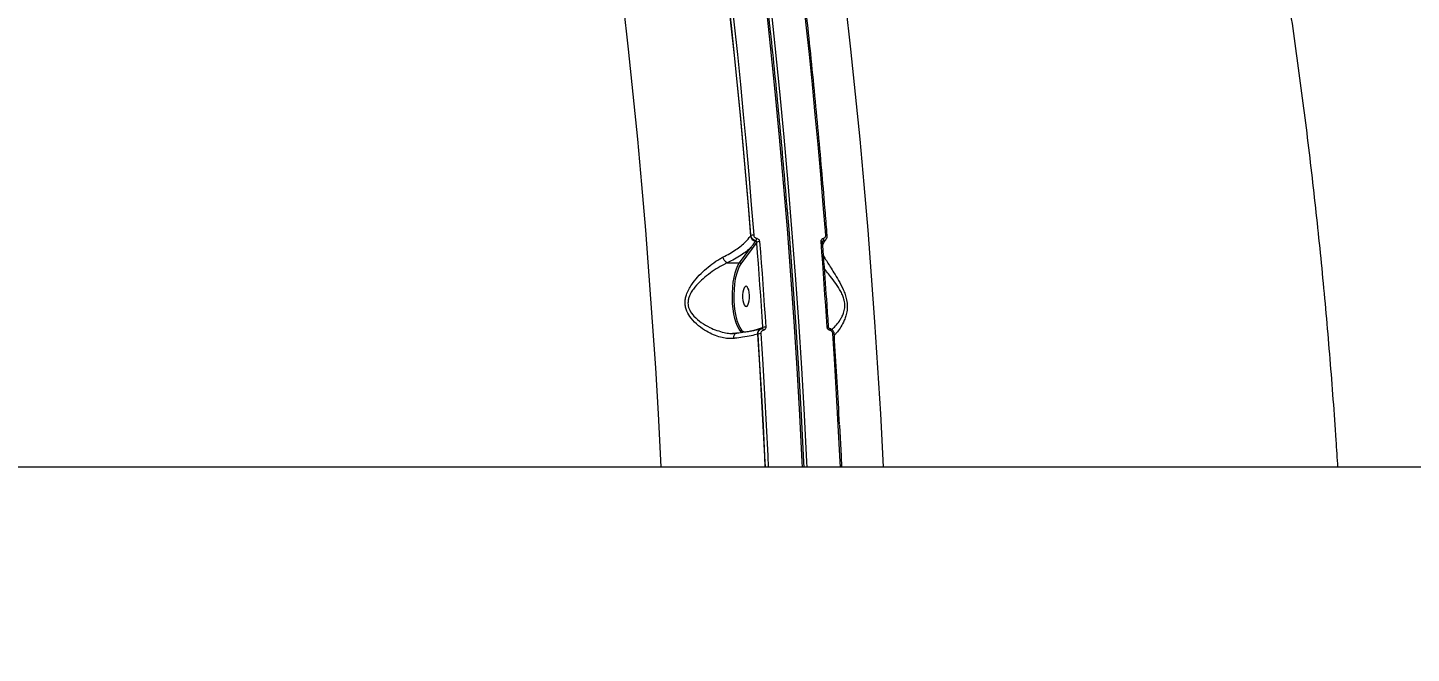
# Model space of a CAD drawing. Header units: millimetres. Extents: x -6523 to 7556, y -5559 to 6101.
# Drawn here: x -1929 to -1313, y 605 to 883 of the extents above; entities that cross this region are included whole.
import ezdxf

# ---------------------------------------------------------------- set-up
doc = ezdxf.new("R2010")
doc.units = ezdxf.units.MM
for name, color, linetype in [('DIKOM_ОБЪЕКТ', 7, 'Continuous'), ('DIKOM_РАЗМЕР_ЗОНА', 7, 'Continuous'), ('DIKOM_РАЗМЕР_ОБЪЕКТА', 7, 'Continuous')]:
    doc.layers.add(name, color=color, linetype=linetype)
doc.styles.add('style1', font='arial.ttf', dxfattribs={"width": 0.8})
doc.dimstyles.new('1-50', dxfattribs={"dimtxt": 300, "dimasz": 200, "dimexe": 100, "dimexo": 0, "dimgap": 100, "dimtad": 1, "dimtxsty": 'style1', "dimcen": 200, "dimclrd": 7, "dimclre": 7, "dimclrt": 7, "dimadec": 1, "dimazin": 2, "dimtfac": 1, "dimtmove": 0, "dimatfit": 2, "dimfxl": 0, "dimlwd": 25, "dimlwe": 18, "dimarcsym": 0})

# ---------------------------------------------------------------- blocks, each defined once
blk = doc.blocks.new('*D10')
at = {"layer": 'Defpoints', "color": 0, "transparency": 16777216}
for p in [(-1823.23, 4314.24), (3842.01, -3170.82), (6537.88, -3170.82)]:
    blk.add_point(p, dxfattribs=at)
at = {"layer": 'DIKOM_РАЗМЕР_ОБЪЕКТА', "color": 7, "lineweight": 18, "transparency": 16777216}
for p, q in [((-1823.23, 4314.24), (6637.88, 4314.24)), ((3842.01, -3170.82), (6637.88, -3170.82))]:
    blk.add_line(p, q, dxfattribs=at)
at = {"layer": 'DIKOM_РАЗМЕР_ОБЪЕКТА', "color": 7, "lineweight": 25, "transparency": 16777216}
blk.add_line((6537.88, 3914.24), (6537.88, -2770.82), dxfattribs=at)
at = {"layer": 'DIKOM_РАЗМЕР_ОБЪЕКТА', "color": 7, "transparency": 16777216}
for points in [[(6471.22, 3914.24), (6604.55, 3914.24), (6537.88, 4314.24)], [(6471.22, -2770.82), (6604.55, -2770.82), (6537.88, -3170.82)]]:
    blk.add_solid(points, dxfattribs=at)
at = {"layer": 'DIKOM_РАЗМЕР_ОБЪЕКТА', "color": 7, "transparency": 16777216, "insert": (6304.71, 207.11), "char_height": 300, "attachment_point": 5, "rotation": 90, "style": 'style1'}
blk.add_mtext('7500', dxfattribs=at)
blk = doc.blocks.new('*D13')
at = {"layer": 'Defpoints', "color": 0, "transparency": 16777216}
for p in [(-2358.18, 6101.03), (4341.71, -4605.15), (7455.88, -4605.15)]:
    blk.add_point(p, dxfattribs=at)
at = {"layer": 'DIKOM_РАЗМЕР_ЗОНА', "color": 7, "lineweight": 18, "transparency": 16777216}
for p, q in [((-2358.18, 6101.03), (7555.88, 6101.03)), ((4341.71, -4605.15), (7555.88, -4605.15))]:
    blk.add_line(p, q, dxfattribs=at)
at = {"layer": 'DIKOM_РАЗМЕР_ЗОНА', "color": 7, "lineweight": 25, "transparency": 16777216}
blk.add_line((7455.88, 5701.03), (7455.88, -4205.15), dxfattribs=at)
at = {"layer": 'DIKOM_РАЗМЕР_ЗОНА', "color": 7, "transparency": 16777216}
for points in [[(7389.22, 5701.03), (7522.55, 5701.03), (7455.88, 6101.03)], [(7389.22, -4205.15), (7522.55, -4205.15), (7455.88, -4605.15)]]:
    blk.add_solid(points, dxfattribs=at)
at = {"layer": 'DIKOM_РАЗМЕР_ЗОНА', "color": 7, "transparency": 16777216, "insert": (7222.71, 375.61), "char_height": 300, "attachment_point": 5, "rotation": 90, "style": 'style1'}
blk.add_mtext('10700', dxfattribs=at)

msp = doc.modelspace()

# ---------------------------------------------------------------- linework, layer by layer
at = {"layer": 'DIKOM_ОБЪЕКТ', "color": 7, "linetype": 'Continuous', "lineweight": 15}
for p, q in [((-1607.214, 790.808), (-1607.004, 791.092)), ((-1607.004, 791.092), (-1607.032, 791.443)), ((-1604.438, 788.126), (-1606.494, 785.287)), ((-1604.901, 788.573), (-1604.774, 788.745)), ((-1604.396, 788.183), (-1604.438, 788.126)), ((-1604.362, 787.741), (-1604.396, 788.183)), ((-1574.987, 788.573), (-1575.206, 788.272)), ((-1574.861, 788.745), (-1574.987, 788.573)), ((-1573.721, 789.326), (-1573.571, 789.529)), ((-1612.042, 778.939), (-1607.036, 785.74)), ((-1606.494, 785.287), (-1611.5, 778.485)), ((-1574.743, 782.144), (-1574.437, 781.49)), ((-1617.498, 778.939), (-1612.042, 778.939)), ((-1601.679, 750.215), (-1601.696, 750.468)), ((-1615.186, 747.571), (-1614.801, 747.564)), ((-1607.137, 748.558), (-1604.072, 749.512)), ((-1603.869, 747.289), (-1604.095, 747.219)), ((-1604.072, 749.512), (-1601.853, 750.161)), ((-1603.843, 746.885), (-1603.869, 747.289)), ((-1602.489, 749.606), (-1602.547, 749.587)), ((-1602.226, 749.671), (-1602.512, 749.584)), ((-1602.289, 749.669), (-1602.489, 749.606)), ((-1602.278, 749.639), (-1602.026, 749.733)), ((-1602.174, 749.683), (-1602.226, 749.671)), ((-1602.026, 749.733), (-1601.975, 749.752)), ((-1601.853, 750.161), (-1601.679, 750.215)), ((-1122.878, 688.066), (-2322.878, 688.066))]:
    msp.add_line(p, q, dxfattribs=at)
at = {"layer": 'DIKOM_ОБЪЕКТ', "color": 7, "linetype": 'Continuous', "lineweight": 15, "flags": 128}
for points in [[(-1646.875, 688.066), (-1647.029, 691.167), (-1648.127, 711.774), (-1649.35, 732.321), (-1650.699, 752.801), (-1652.172, 773.207), (-1653.77, 793.532), (-1655.491, 813.772), (-1657.336, 833.918), (-1659.303, 853.964), (-1661.393, 873.905), (-1663.604, 893.733), (-1665.936, 913.443), (-1668.387, 933.029), (-1670.958, 952.483), (-1673.647, 971.799), (-1676.454, 990.973), (-1679.377, 1009.997), (-1682.416, 1028.865), (-1685.57, 1047.572), (-1688.837, 1066.111)], [(-1590.165, 1066.111), (-1586.898, 1047.572), (-1583.744, 1028.865), (-1580.705, 1009.997), (-1577.782, 990.973), (-1574.975, 971.799), (-1572.286, 952.483), (-1569.715, 933.029), (-1567.263, 913.443), (-1564.932, 893.733), (-1562.721, 873.905), (-1560.631, 853.964), (-1558.664, 833.918), (-1556.819, 813.772), (-1555.097, 793.532), (-1553.5, 773.207), (-1552.026, 752.801), (-1550.678, 732.321), (-1549.455, 711.774), (-1548.357, 691.167), (-1548.203, 688.066)], [(-1617.336, 897.525), (-1615.888, 884.34), (-1614.492, 871.107), (-1613.148, 857.828), (-1611.856, 844.506), (-1610.617, 831.141), (-1609.43, 817.735), (-1608.295, 804.29), (-1607.214, 790.808)], [(-1607.032, 791.443), (-1608.084, 804.547), (-1609.217, 817.965), (-1610.402, 831.344), (-1611.639, 844.682), (-1612.928, 857.978), (-1614.269, 871.23), (-1615.662, 884.437), (-1616.91, 895.837)], [(-1615.88, 897.907), (-1614.434, 884.737), (-1613.04, 871.519), (-1611.698, 858.256), (-1610.408, 844.949), (-1609.17, 831.6), (-1607.984, 818.21), (-1606.85, 804.781), (-1605.77, 791.315)], [(-1584.103, 688.066), (-1584.223, 690.562), (-1585.29, 711.383), (-1586.48, 732.147), (-1587.794, 752.847), (-1589.232, 773.477), (-1590.791, 794.031), (-1592.473, 814.502), (-1594.276, 834.885), (-1596.201, 855.173), (-1598.245, 875.36), (-1600.41, 895.44)], [(-1598.526, 895.44), (-1596.361, 875.36), (-1594.317, 855.173), (-1592.392, 834.885), (-1590.589, 814.502), (-1588.907, 794.031), (-1587.348, 773.477), (-1585.911, 752.847), (-1584.596, 732.147), (-1583.406, 711.383), (-1582.339, 690.562), (-1582.219, 688.066)], [(-1573.744, 791.315), (-1574.825, 804.781), (-1575.958, 818.21), (-1577.144, 831.6), (-1578.382, 844.949), (-1579.672, 858.256), (-1581.015, 871.519), (-1582.409, 884.737), (-1583.854, 897.907)], [(-1590.866, 802.31), (-1590.183, 793.806), (-1588.624, 773.269), (-1587.188, 752.656), (-1585.875, 731.973), (-1584.685, 711.226), (-1583.619, 690.422), (-1583.507, 688.066)], [(-1601.696, 750.468), (-1601.996, 754.975), (-1602.319, 759.73), (-1602.649, 764.483), (-1602.985, 769.231), (-1603.328, 773.975), (-1603.678, 778.715), (-1604.034, 783.451), (-1604.362, 787.741)], [(-1603.155, 788.403), (-1602.793, 783.667), (-1602.436, 778.928), (-1602.087, 774.184), (-1601.744, 769.435), (-1601.407, 764.683), (-1601.077, 759.927), (-1600.753, 755.167), (-1600.436, 750.404)], [(-1573.12, 750.404), (-1573.437, 755.167), (-1573.761, 759.927), (-1574.091, 764.683), (-1574.427, 769.435), (-1574.771, 774.184), (-1575.12, 778.928), (-1575.477, 783.667), (-1575.839, 788.403)], [(-1610.844, 747.901), (-1611.527, 748.473), (-1612.287, 749.454), (-1612.99, 750.752), (-1613.62, 752.337), (-1614.163, 754.176), (-1614.609, 756.228), (-1614.946, 758.448), (-1615.168, 760.79), (-1615.27, 763.202), (-1615.25, 765.631), (-1615.108, 768.026), (-1614.847, 770.333), (-1614.473, 772.503), (-1613.995, 774.49), (-1613.421, 776.249), (-1612.766, 777.743), (-1612.042, 778.939)], [(-1611.5, 778.485), (-1612.239, 777.252), (-1612.903, 775.699), (-1613.477, 773.864), (-1613.947, 771.791), (-1614.301, 769.53), (-1614.531, 767.136), (-1614.632, 764.667), (-1614.6, 762.182), (-1614.437, 759.741), (-1614.147, 757.403), (-1613.736, 755.226), (-1613.215, 753.26), (-1612.596, 751.555), (-1611.894, 750.151), (-1611.126, 749.081), (-1610.499, 748.5)], [(-1608.753, 759.68), (-1608.351, 760.195), (-1608.016, 761.019), (-1607.774, 762.086), (-1607.644, 763.309), (-1607.637, 764.59), (-1607.754, 765.824), (-1607.986, 766.912), (-1608.312, 767.765), (-1608.708, 768.315), (-1609.141, 768.516), (-1609.575, 768.353), (-1609.976, 767.839), (-1610.312, 767.015), (-1610.554, 765.948), (-1610.684, 764.724), (-1610.69, 763.444), (-1610.573, 762.209), (-1610.342, 761.121), (-1610.015, 760.268), (-1609.62, 759.719), (-1609.187, 759.517), (-1608.753, 759.68)], [(-1610.499, 748.5), (-1610.311, 748.372), (-1609.582, 748.064)], [(-1604.095, 747.219), (-1603.241, 733.663), (-1602.44, 720.078), (-1601.692, 706.468), (-1600.998, 692.834), (-1600.768, 688.066)], [(-1600.54, 688.066), (-1600.779, 693.016), (-1601.472, 706.622), (-1602.218, 720.204), (-1603.018, 733.76), (-1603.843, 746.885)], [(-1602.632, 747.476), (-1601.78, 733.936), (-1600.98, 720.368), (-1600.233, 706.775), (-1599.539, 693.157), (-1599.293, 688.066)], [(-1602.026, 749.733), (-1601.964, 749.735), (-1601.897, 749.703), (-1601.829, 749.639), (-1601.76, 749.544), (-1601.694, 749.423), (-1601.633, 749.278), (-1601.579, 749.115), (-1601.533, 748.94)], [(-1572.112, 749.733), (-1572.048, 749.735), (-1571.989, 749.703), (-1571.94, 749.639), (-1571.9, 749.544), (-1571.871, 749.423), (-1571.855, 749.278), (-1571.852, 749.115), (-1571.862, 748.94)], [(-1567.267, 688.066), (-1567.513, 693.157), (-1568.207, 706.775), (-1568.954, 720.368), (-1569.754, 733.936), (-1570.606, 747.476)], [(-1567.65, 706.754), (-1567.643, 706.622), (-1566.95, 693.016), (-1566.711, 688.066)]]:
    msp.add_lwpolyline(points, dxfattribs=at)
at = {"layer": 'DIKOM_ОБЪЕКТ', "color": 7, "linetype": 'Continuous', "lineweight": 15}
for centre, radius, start, end in [((-1604.464, 791.339), 2.8, 190.923991, 261.025737), ((-1605.88, 788.393), 2.925, 87.839166, 112.610572), ((-1604.988, 788.02), 0.56, 10.913506, 81.038461), ((-1607.002, 789.97), 2.543, 331.183978, 357.521992), ((-1603.27, 785.444), 2.961, 87.78767, 112.354371), ((-1575.689, 787.604), 0.813, 53.761218, 100.675161), ((-1574.925, 788.175), 0.402, 98.94841, 130.158873), ((-1575.265, 790.48), 1.928, 278.290052, 324.475944), ((-1576.268, 789.393), 1.55, 335.274155, 17.554502), ((-1573.596, 790.53), 0.799, 53.310305, 100.673356), ((-1607.043, 785.181), 0.559, 10.888341, 89.271555), ((-1612.049, 778.38), 0.559, 10.872124, 89.281569), ((-1600.553, 746.992), 3.414, 88.034278, 109.254808), ((-1572.967, 749.515), 0.902, 58.095187, 99.773493), ((-1604.567, 749.489), 0.495, 319.044738, 2.594956), ((-1601.738, 747.369), 2.362, 110.048523, 183.624187), ((-1602.746, 744.033), 3.445, 88.108296, 109.035829), ((-1602.323, 750.131), 0.472, 288.483393, 3.649222), ((-1570.455, 746.589), 0.899, 58.274255, 99.674725)]:
    msp.add_arc(centre, radius, start, end, dxfattribs=at)
for points, knots in [([(-1699.299, 1073.953), (-1706.186, 1073.306), (-1719.966, 1072.011), (-1740.772, 1069.315), (-1761.802, 1066.048), (-1783.005, 1062.139), (-1804.307, 1057.601), (-1825.24, 1052.53), (-1845.74, 1046.958), (-1865.755, 1040.922), (-1885.61, 1034.327), (-1905.229, 1027.169), (-1924.536, 1019.461), (-1943.111, 1011.371), (-1960.906, 1002.933), (-1977.894, 994.192), (-1994.347, 985.006), (-2010.183, 975.389), (-2025.33, 965.364), (-2039.466, 955.144), (-2052.563, 944.769), (-2064.62, 934.279), (-2075.824, 923.509), (-2086.1, 912.485), (-2095.389, 901.239), (-2103.495, 890.007), (-2110.417, 878.827), (-2116.176, 867.732), (-2120.861, 856.553), (-2124.408, 845.324), (-2126.786, 834.082), (-2127.836, 823.846), (-2127.942, 814.595), (-2127.404, 809.098), (-2127.135, 806.347)], [0, 0, 0, 0, 0.0311785, 0.0623809, 0.0935594, 0.1256442, 0.1577551, 0.18984, 0.2210202, 0.2522244, 0.2834046, 0.3154897, 0.3476011, 0.3796862, 0.410889, 0.442116, 0.4733188, 0.5054257, 0.5375585, 0.5696655, 0.6009197, 0.6321979, 0.6634522, 0.6956101, 0.7277939, 0.7599519, 0.7912842, 0.8226405, 0.8539729, 0.886209, 0.9184712, 0.9507073, 0.9753306, 1, 1, 1, 1]), ([(-1346.072, 688.066), (-1346.324, 692.101), (-1346.956, 702.17), (-1348.107, 718.22), (-1349.509, 736.226), (-1351.042, 754.192), (-1352.7, 772.119), (-1354.486, 790.002), (-1356.4, 807.841), (-1358.443, 825.631), (-1360.616, 843.372), (-1362.92, 861.061), (-1365.356, 878.697), (-1367.927, 896.276), (-1370.63, 913.802), (-1373.481, 931.258), (-1375.716, 944.47), (-1377.047, 951.818), (-1377.336, 953.412)], [0, 0, 0, 0, 0.0441927, 0.1102707, 0.1764357, 0.2426975, 0.309066, 0.3755517, 0.4421655, 0.5089183, 0.5758223, 0.6428895, 0.7101326, 0.7775653, 0.8452014, 0.9130561, 0.9811446, 1, 1, 1, 1]), ([(-1598.238, 881.398), (-1598.837, 886.945), (-1600.107, 898.705), (-1601.598, 911.776), (-1602.511, 919.275), (-1602.676, 920.635)], [0, 0, 0, 0, 0.4222206, 0.8952181, 1, 1, 1, 1]), ([(-1575.369, 818.436), (-1575.418, 819.013), (-1575.997, 825.917), (-1577.207, 839.076), (-1579.005, 857.901), (-1580.885, 876.301), (-1582.313, 889.551), (-1583.096, 896.563), (-1583.223, 897.707)], [0, 0, 0, 0, 0.0215856, 0.2583671, 0.49515, 0.7319324, 0.9562553, 1, 1, 1, 1]), ([(-1590.813, 802.394), (-1590.856, 802.932), (-1591.4, 809.82), (-1592.544, 822.987), (-1594.251, 841.888), (-1596.084, 860.687), (-1597.415, 873.858), (-1598.165, 880.732), (-1598.238, 881.398)], [0, 0, 0, 0, 0.0202317, 0.2587713, 0.4973111, 0.7358522, 0.9743936, 1, 1, 1, 1]), ([(-1573.118, 791.17), (-1573.382, 794.511), (-1574.101, 803.622), (-1574.877, 812.692), (-1575.369, 818.436)], [0, 0, 0, 0, 0.36672489, 1, 1, 1, 1]), ([(-1619.427, 781.49), (-1618.4, 782.023), (-1616.334, 783.095), (-1613.661, 784.786), (-1611.327, 786.513), (-1609.046, 788.513), (-1607.893, 789.957), (-1607.214, 790.808)], [0, 0, 0, 0, 0.187283, 0.3765507, 0.5570038, 0.7391933, 1, 1, 1, 1]), ([(-1607.036, 785.74), (-1606.925, 785.881), (-1606.372, 786.586), (-1605.659, 787.545), (-1605.072, 788.34), (-1604.901, 788.573)], [0, 0, 0, 0, 0.1504216, 0.7521152, 1, 1, 1, 1]), ([(-1604.774, 788.745), (-1604.806, 788.75), (-1605.102, 788.801), (-1605.663, 789.012), (-1606.335, 789.549), (-1606.835, 790.272), (-1606.948, 790.819), (-1607.004, 791.092)], [0, 0, 0, 0, 0.028623, 0.2670722, 0.510138, 0.7556465, 1, 1, 1, 1]), ([(-1605.77, 791.315), (-1605.74, 791.145), (-1605.681, 790.805), (-1605.392, 790.356), (-1604.995, 790.024), (-1604.659, 789.894), (-1604.481, 789.864), (-1604.462, 789.86)], [0, 0, 0, 0, 0.2457737, 0.4917864, 0.73429, 0.9715324, 1, 1, 1, 1]), ([(-1604.396, 788.183), (-1604.398, 788.249), (-1604.402, 788.379), (-1604.478, 788.554), (-1604.592, 788.678), (-1604.695, 788.727), (-1604.754, 788.741), (-1604.768, 788.744), (-1604.774, 788.745)], [0, 0, 0, 0, 0.26310874, 0.51595723, 0.75202554, 0.94104514, 0.97414183, 1, 1, 1, 1]), ([(-1604.462, 789.86), (-1604.443, 789.857), (-1604.265, 789.827), (-1603.929, 789.697), (-1603.532, 789.364), (-1603.243, 788.914), (-1603.185, 788.573), (-1603.155, 788.403)], [0, 0, 0, 0, 0.0278523, 0.2650263, 0.5077051, 0.7539637, 1, 1, 1, 1]), ([(-1575.839, 788.403), (-1575.841, 788.442), (-1575.853, 788.646), (-1575.794, 789.01), (-1575.571, 789.425), (-1575.229, 789.738), (-1574.937, 789.82), (-1574.791, 789.86)], [0, 0, 0, 0, 0.0557863, 0.2967856, 0.5326586, 0.7662298, 1, 1, 1, 1]), ([(-1575.202, 788.258), (-1575.205, 788.293), (-1575.214, 788.388), (-1575.181, 788.495), (-1575.15, 788.537), (-1575.137, 788.554)], [0, 0, 0, 0, 0.2582228, 0.6911698, 1, 1, 1, 1]), ([(-1572.49, 750.281), (-1572.715, 753.646), (-1573.367, 763.406), (-1574.276, 776.065), (-1574.985, 785.342), (-1575.208, 788.26)], [0, 0, 0, 0, 0.2651048, 0.7688158, 1, 1, 1, 1]), ([(-1574.861, 788.745), (-1574.909, 788.729), (-1575.009, 788.698), (-1575.104, 788.619), (-1575.135, 788.562), (-1575.139, 788.555)], [0, 0, 0, 0, 0.4589337, 0.93444316, 1, 1, 1, 1]), ([(-1575.09, 786.707), (-1575.089, 786.712), (-1575.001, 787.074), (-1574.578, 787.912), (-1574.103, 788.792), (-1573.699, 789.295), (-1573.668, 789.334)], [0, 0, 0, 0, 0.0070948, 0.4690479, 0.9592026, 1, 1, 1, 1]), ([(-1573.575, 789.545), (-1573.587, 789.522), (-1573.711, 789.278), (-1574.148, 788.954), (-1574.623, 788.814), (-1574.861, 788.745)], [0, 0, 0, 0, 0.0503641, 0.5243843, 1, 1, 1, 1]), ([(-1574.791, 789.86), (-1574.644, 789.901), (-1574.352, 789.982), (-1574.01, 790.295), (-1573.788, 790.71), (-1573.73, 791.073), (-1573.742, 791.277), (-1573.744, 791.315)], [0, 0, 0, 0, 0.2340715, 0.4679625, 0.7039748, 0.9448469, 1, 1, 1, 1]), ([(-1573.576, 789.547), (-1573.555, 789.569), (-1573.339, 789.783), (-1573.138, 790.358), (-1573.13, 790.903), (-1573.125, 791.17)], [0, 0, 0, 0, 0.0533899, 0.536057, 1, 1, 1, 1]), ([(-1614.81, 745.332), (-1615.012, 745.312), (-1616, 745.217), (-1617.875, 745.292), (-1620.623, 745.83), (-1623.617, 746.874), (-1626.972, 748.555), (-1630.449, 750.934), (-1633.524, 753.928), (-1635.34, 756.853), (-1636.094, 759.212), (-1636.316, 761.057), (-1636.174, 762.937), (-1635.66, 764.961), (-1634.721, 767.104), (-1633.087, 769.776), (-1630.718, 772.708), (-1627.641, 775.763), (-1624.318, 778.494), (-1621.537, 780.374), (-1619.912, 781.233), (-1619.427, 781.49)], [0, 0, 0, 0, 0.0134552, 0.0657664, 0.1192362, 0.1826306, 0.2473563, 0.3250326, 0.4053499, 0.4678454, 0.4985596, 0.5302978, 0.5609717, 0.5926246, 0.6340451, 0.6764907, 0.7471722, 0.8197558, 0.8928418, 0.968063, 1, 1, 1, 1]), ([(-1617.504, 778.939), (-1617.69, 779.026), (-1618.061, 779.2), (-1618.607, 779.755), (-1619.065, 780.454), (-1619.297, 781.021), (-1619.397, 781.364), (-1619.417, 781.446), (-1619.427, 781.49)], [0, 0, 0, 0, 0.2316148, 0.4632574, 0.694874, 0.9264956, 0.9610436, 1, 1, 1, 1]), ([(-1607.036, 785.74), (-1607.68, 785.172), (-1608.975, 784.03), (-1611.403, 782.316), (-1614.199, 780.597), (-1616.394, 779.493), (-1617.498, 778.939)], [0, 0, 0, 0, 0.2380474, 0.4781565, 0.7377108, 1, 1, 1, 1]), ([(-1574.621, 780.528), (-1574.541, 780.765), (-1574.449, 781.04), (-1574.434, 781.364), (-1574.436, 781.446), (-1574.437, 781.49)], [0, 0, 0, 0, 0.7442793, 0.8644841, 1, 1, 1, 1]), ([(-1574.437, 781.49), (-1574.034, 780.817), (-1573.305, 779.596), (-1571.77, 777.175), (-1570.048, 774.461), (-1568.022, 771.144), (-1566.258, 767.831), (-1565.089, 764.887), (-1564.374, 762.325), (-1564.08, 759.399), (-1564.428, 756.648), (-1565.103, 754.39), (-1566.082, 752.113), (-1567.413, 749.832), (-1568.833, 747.868), (-1569.615, 747.054), (-1569.941, 746.715)], [0, 0, 0, 0, 0.0944121, 0.1711571, 0.2495212, 0.3433691, 0.440533, 0.4868824, 0.5346501, 0.5978619, 0.6606581, 0.7112566, 0.7631158, 0.8489633, 0.9371342, 1, 1, 1, 1]), ([(-1617.504, 778.939), (-1617.505, 778.939), (-1617.993, 778.727), (-1619.619, 777.94), (-1622.453, 776.311), (-1625.844, 773.936), (-1629.063, 771.252), (-1631.532, 768.721), (-1633.291, 766.359), (-1634.292, 764.517), (-1634.87, 762.728), (-1635.089, 760.767), (-1634.753, 759.132), (-1633.879, 757.13), (-1632.21, 754.872), (-1629.086, 752.314), (-1625.576, 750.297), (-1622.135, 748.848), (-1619.124, 747.995), (-1616.781, 747.567), (-1615.572, 747.57), (-1615.186, 747.571)], [0, 0, 0, 0, 0.000043, 0.0340725, 0.1125695, 0.1932258, 0.2682165, 0.3448369, 0.3870668, 0.4302276, 0.4601001, 0.4911224, 0.5396622, 0.5516042, 0.6142742, 0.6956471, 0.7801889, 0.8483093, 0.9175921, 0.9737025, 1, 1, 1, 1]), ([(-1617.498, 778.939), (-1617.499, 778.939), (-1617.502, 778.939), (-1617.504, 778.939), (-1617.504, 778.939)], [0, 0, 0, 0, 0.6292431, 1, 1, 1, 1]), ([(-1571.162, 749.331), (-1571.03, 749.431), (-1570.375, 749.931), (-1569.019, 751.354), (-1567.508, 753.265), (-1566.363, 755.256), (-1565.576, 757.186), (-1565.131, 759.602), (-1565.407, 762.149), (-1566.136, 764.342), (-1566.734, 765.592), (-1567.738, 767.471), (-1569.298, 769.847), (-1571.473, 772.698), (-1573.186, 774.832), (-1574.002, 775.837), (-1574.307, 776.213)], [0, 0, 0, 0, 0.0265645, 0.1325903, 0.2409473, 0.3010276, 0.3624335, 0.4339651, 0.5049812, 0.5569139, 0.6111733, 0.6139482, 0.7280821, 0.8469556, 0.9428735, 1, 1, 1, 1]), ([(-1600.436, 750.404), (-1600.435, 750.375), (-1600.425, 750.18), (-1600.484, 749.822), (-1600.716, 749.397), (-1601.075, 749.073), (-1601.381, 748.984), (-1601.533, 748.94)], [0, 0, 0, 0, 0.0426247, 0.2824807, 0.5216144, 0.7607961, 1, 1, 1, 1]), ([(-1571.862, 748.94), (-1571.887, 748.945), (-1572.067, 748.981), (-1572.395, 749.123), (-1572.771, 749.46), (-1573.041, 749.904), (-1573.094, 750.237), (-1573.12, 750.404)], [0, 0, 0, 0, 0.0385949, 0.2780992, 0.5183806, 0.759246, 1, 1, 1, 1]), ([(-1613.504, 747.663), (-1613.651, 747.636), (-1614.173, 747.54), (-1614.762, 747.567), (-1615.185, 747.586)], [0, 0, 0, 0, 0.2819661, 1, 1, 1, 1]), ([(-1613.458, 747.555), (-1613.563, 747.544), (-1613.855, 747.513), (-1614.267, 747.157), (-1614.629, 746.559), (-1614.778, 745.946), (-1614.81, 745.526), (-1614.81, 745.378), (-1614.81, 745.332)], [0, 0, 0, 0, 0.1364707, 0.3807119, 0.6249616, 0.8692237, 0.9596221, 1, 1, 1, 1]), ([(-1604.095, 747.219), (-1604.954, 746.994), (-1606.699, 746.538), (-1610.267, 745.931), (-1613.151, 745.534), (-1614.594, 745.358), (-1614.81, 745.332)], [0, 0, 0, 0, 0.3434949, 0.6969396, 0.9545276, 1, 1, 1, 1]), ([(-1611.715, 747.831), (-1612.142, 747.769), (-1612.694, 747.688), (-1613.322, 747.612), (-1613.464, 747.595)], [0, 0, 0, 0, 0.7737919, 1, 1, 1, 1]), ([(-1602.556, 749.606), (-1602.787, 749.535), (-1603.362, 749.359), (-1604.614, 749.055), (-1606.272, 748.705), (-1608.258, 748.348), (-1610.078, 748.054), (-1611.317, 747.885), (-1611.715, 747.831)], [0, 0, 0, 0, 0.1251656, 0.3111741, 0.5051138, 0.7037547, 0.9049271, 1, 1, 1, 1]), ([(-1603.869, 747.289), (-1603.871, 747.338), (-1603.883, 747.662), (-1603.78, 748.262), (-1603.385, 748.967), (-1602.86, 749.461), (-1602.443, 749.588), (-1602.278, 749.639)], [0, 0, 0, 0, 0.0460462, 0.3072412, 0.56797, 0.8287552, 1, 1, 1, 1]), ([(-1601.533, 748.94), (-1601.686, 748.896), (-1601.991, 748.807), (-1602.351, 748.482), (-1602.584, 748.057), (-1602.643, 747.699), (-1602.634, 747.505), (-1602.632, 747.476)], [0, 0, 0, 0, 0.2393927, 0.4786796, 0.7179267, 0.9577293, 1, 1, 1, 1]), ([(-1601.975, 749.752), (-1601.942, 749.762), (-1601.857, 749.788), (-1601.755, 749.886), (-1601.684, 750.025), (-1601.671, 750.142), (-1601.678, 750.205), (-1601.679, 750.215)], [0, 0, 0, 0, 0.1692807, 0.4276105, 0.688351, 0.9527231, 1, 1, 1, 1]), ([(-1572.055, 749.742), (-1572.086, 749.747), (-1572.15, 749.759), (-1572.269, 749.835), (-1572.379, 749.951), (-1572.455, 750.097), (-1572.488, 750.215), (-1572.488, 750.27), (-1572.488, 750.279)], [0, 0, 0, 0, 0.1876572, 0.390665, 0.5755098, 0.7714171, 0.9633859, 1, 1, 1, 1]), ([(-1569.995, 747.354), (-1569.994, 747.404), (-1569.993, 747.747), (-1570.217, 748.378), (-1570.742, 749.105), (-1571.402, 749.588), (-1571.878, 749.667), (-1572.06, 749.697)], [0, 0, 0, 0, 0.0444607, 0.3041001, 0.5680171, 0.8343799, 1, 1, 1, 1]), ([(-1570.606, 747.476), (-1570.633, 747.642), (-1570.685, 747.975), (-1570.954, 748.42), (-1571.33, 748.757), (-1571.657, 748.899), (-1571.837, 748.935), (-1571.862, 748.94)], [0, 0, 0, 0, 0.2406836, 0.4814443, 0.7216591, 0.9612436, 1, 1, 1, 1]), ([(-1567.61, 707.146), (-1567.955, 713.462), (-1568.633, 725.872), (-1569.459, 739.258), (-1569.917, 746.339), (-1569.982, 747.354)], [0, 0, 0, 0, 0.4702072, 0.9239998, 1, 1, 1, 1])]:
    msp.add_open_spline(points, degree=3, knots=knots, dxfattribs=at)

# ---------------------------------------------------------------- dimensions: what is measured, and where the dimension line sits
at = {"layer": 'DIKOM_РАЗМЕР_ЗОНА'}
dim = msp.add_linear_dim(base=(7455.882, -4605.145), p1=(-2358.182, 6101.03), p2=(4341.706, -4605.145), angle=90, text='10700', dimstyle='1-50', override={"dimasz": 400, "dimgap": 80}, dxfattribs=at)
dim.commit()
dim.dimension.update_dxf_attribs({"geometry": '*D13', "text_midpoint": (7455.882, 375.606), "dimtype": 160})
at = {"layer": 'DIKOM_РАЗМЕР_ОБЪЕКТА'}
dim = msp.add_linear_dim(base=(6537.882, -3170.823), p1=(-1823.231, 4314.242), p2=(3842.008, -3170.823), angle=90, text='7500', dimstyle='1-50', override={"dimasz": 400, "dimgap": 80}, dxfattribs=at)
dim.commit()
dim.dimension.update_dxf_attribs({"geometry": '*D10', "text_midpoint": (6537.882, 207.106), "dimtype": 160})

doc.saveas('drawing.dxf')
